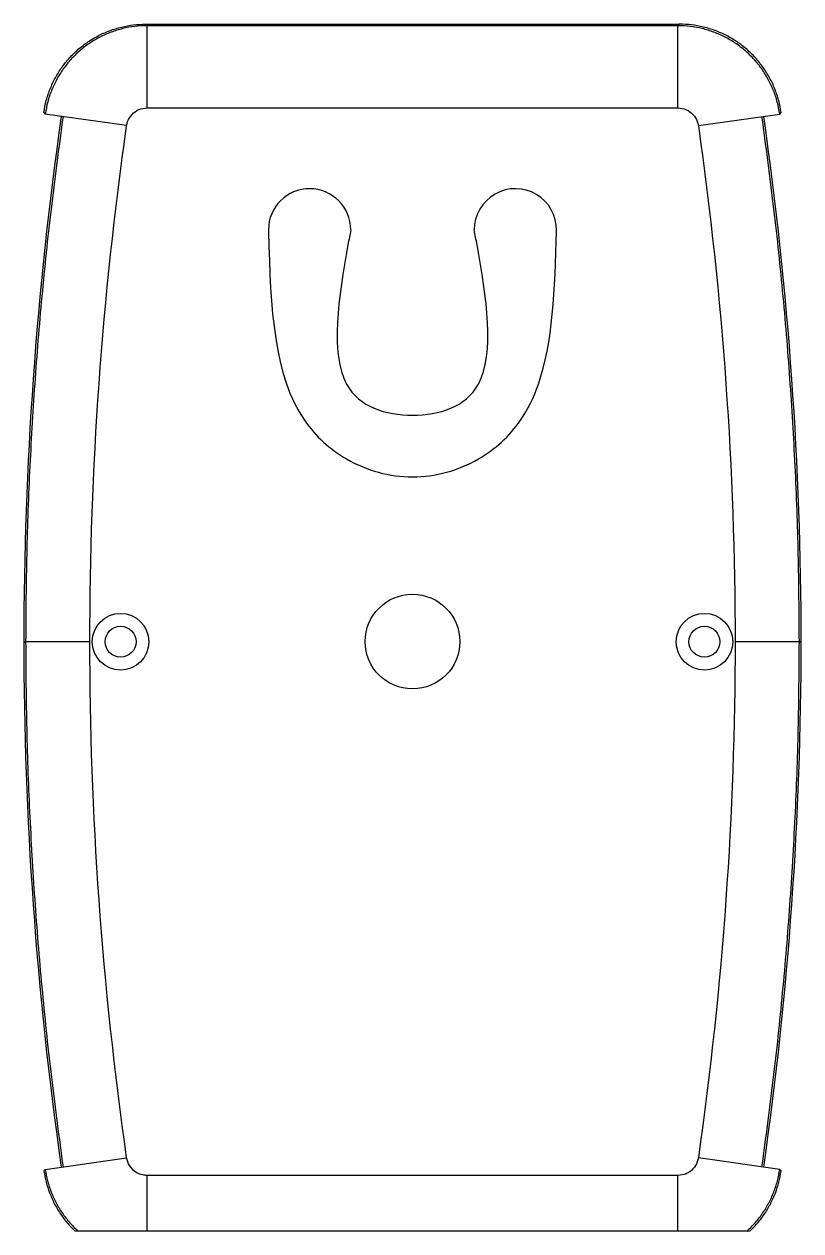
# Model space of a CAD drawing. Extents: x 4.44 to 7.42, y 2.66 to 7.27.
import ezdxf

# ---------------------------------------------------------------- set-up
doc = ezdxf.new("R2010")
doc.units = 0
doc.header["$LTSCALE"] = 0.5
doc.layers.add('TANGENT_LINES', color=7, linetype='CONTINUOUS')
doc.layers.add('VISIBLE', color=7, linetype='CONTINUOUS')

msp = doc.modelspace()

# ---------------------------------------------------------------- linework, layer by layer
at = {"layer": 'TANGENT_LINES'}
for p, q in [((4.9136, 7.2654), (4.9085, 7.2713)), ((4.9136, 6.9507), (4.9136, 7.2654)), ((6.9454, 7.2654), (4.9136, 7.2654)), ((6.9505, 7.2713), (6.9454, 7.2654)), ((6.9454, 6.9507), (6.9454, 7.2654)), ((4.9136, 6.9507), (6.9454, 6.9507)), ((4.4433, 4.9091), (4.4491, 4.9091)), ((4.695, 4.9091), (4.4491, 4.9091)), ((7.4099, 4.9091), (7.164, 4.9091)), ((7.4157, 4.9091), (7.4099, 4.9091)), ((4.9136, 2.6555), (4.9136, 2.8676)), ((6.9454, 2.8676), (4.9136, 2.8676)), ((6.9454, 2.6555), (6.9454, 2.8676))]:
    msp.add_line(p, q, dxfattribs=at)
for points, knots in [([(4.9136, 7.2654), (4.8979, 7.2649), (4.8667, 7.2637), (4.8207, 7.255), (4.7758, 7.2412), (4.7329, 7.2223), (4.6926, 7.1985), (4.6553, 7.1698), (4.6218, 7.137), (4.5924, 7.1006), (4.5674, 7.0607), (4.5476, 7.0183), (4.5324, 6.974), (4.5268, 6.943), (4.524, 6.9275)], [0, 0, 0, 0, 0.083371, 0.166507, 0.249963, 0.333251, 0.416404, 0.499917, 0.583162, 0.666368, 0.749899, 0.833093, 0.916342, 1, 1, 1, 1]), ([(7.335, 6.9275), (7.3322, 6.9429), (7.3266, 6.9737), (7.3115, 7.0179), (7.2915, 7.0605), (7.2667, 7.1003), (7.2375, 7.1368), (7.2038, 7.1697), (7.1666, 7.1982), (7.1265, 7.2221), (7.0834, 7.2413), (7.0387, 7.255), (6.9926, 7.2637), (6.9612, 7.2649), (6.9454, 7.2654)], [0, 0, 0, 0, 0.083378, 0.16652, 0.249981, 0.333272, 0.416427, 0.499941, 0.583185, 0.66639, 0.749918, 0.833107, 0.916349, 1, 1, 1, 1]), ([(4.8357, 6.8831), (4.8364, 6.8884), (4.8403, 6.9041), (4.8546, 6.9274), (4.8815, 6.9463), (4.9029, 6.9507), (4.9136, 6.9507)], [0, 0, 0, 0, 0.0405911, 0.1217734, 0.2029557, 0.284138, 0.284138, 0.284138, 0.284138]), ([(6.9454, 6.9507), (6.9561, 6.9507), (6.9722, 6.9473), (6.9957, 6.9341), (7.0144, 6.9142), (7.0218, 6.8936), (7.0233, 6.8831)], [0, 0, 0, 0, 0.0811823, 0.1217734, 0.2029557, 0.284138, 0.284138, 0.284138, 0.284138]), ([(4.5922, 6.9178), (4.5772, 6.8069), (4.5471, 6.5851), (4.5118, 6.2511), (4.4838, 5.9162), (4.464, 5.5807), (4.4514, 5.2449), (4.4499, 5.0211), (4.4491, 4.9091)], [0, 0, 0, 0, 0.166606, 0.333272, 0.499969, 0.666673, 0.833358, 1, 1, 1, 1]), ([(7.4099, 4.9091), (7.4091, 5.0211), (7.4075, 5.2449), (7.395, 5.5807), (7.3752, 5.9162), (7.3472, 6.2511), (7.3119, 6.5851), (7.2818, 6.8069), (7.2668, 6.9178)], [0, 0, 0, 0, 0.166642, 0.333327, 0.500031, 0.666728, 0.833394, 1, 1, 1, 1]), ([(4.4491, 4.9091), (4.4499, 4.7972), (4.4514, 4.5733), (4.464, 4.2375), (4.4838, 3.9021), (4.5118, 3.5672), (4.5471, 3.2331), (4.5772, 3.0114), (4.5922, 2.9005)], [0, 0, 0, 0, 0.166642, 0.333327, 0.500031, 0.666728, 0.833394, 1, 1, 1, 1]), ([(7.2668, 2.9005), (7.2818, 3.0114), (7.3119, 3.2331), (7.3472, 3.5672), (7.3752, 3.9021), (7.395, 4.2375), (7.4075, 4.5733), (7.4091, 4.7972), (7.4099, 4.9091)], [0, 0, 0, 0, 0.166606, 0.333272, 0.499969, 0.666673, 0.833358, 1, 1, 1, 1]), ([(4.9136, 2.8676), (4.9082, 2.8676), (4.8921, 2.8692), (4.8671, 2.88), (4.8446, 2.904), (4.8372, 2.9246), (4.8357, 2.9352)], [0, 0, 0, 0, 0.0405911, 0.1217734, 0.2029557, 0.284138, 0.284138, 0.284138, 0.284138]), ([(7.0233, 2.9352), (7.0218, 2.9246), (7.0144, 2.904), (6.9957, 2.8841), (6.9722, 2.8709), (6.9561, 2.8676), (6.9454, 2.8676)], [0, 0, 0, 0, 0.0811823, 0.1623646, 0.2029557, 0.284138, 0.284138, 0.284138, 0.284138]), ([(4.524, 2.8908), (4.5267, 2.8759), (4.532, 2.8463), (4.5463, 2.8036), (4.5651, 2.7623), (4.5887, 2.7235), (4.6162, 2.6872), (4.6379, 2.666), (4.6487, 2.6555)], [0, 0, 0, 0, 0.166535, 0.332576, 0.4992, 0.666105, 0.833094, 1, 1, 1, 1]), ([(7.2103, 2.6555), (7.2211, 2.666), (7.2426, 2.687), (7.2699, 2.7229), (7.2935, 2.7616), (7.3124, 2.8029), (7.327, 2.8461), (7.3323, 2.8759), (7.335, 2.8908)], [0, 0, 0, 0, 0.166503, 0.332519, 0.49913, 0.666077, 0.833082, 1, 1, 1, 1])]:
    msp.add_open_spline(points, degree=3, knots=knots, dxfattribs=at)
at = {"layer": 'VISIBLE'}
for p, q in [((4.9085, 7.2713), (6.9505, 7.2713)), ((4.5189, 6.9335), (4.524, 6.9275)), ((4.8357, 6.8831), (4.524, 6.9275)), ((7.0233, 6.8831), (7.335, 6.9275)), ((7.335, 6.9275), (7.34, 6.9335)), ((6.4806, 6.4794), (6.4807, 6.4818)), ((4.524, 2.8908), (4.8357, 2.9352)), ((7.335, 2.8908), (7.0233, 2.9352)), ((4.524, 2.8908), (4.5189, 2.8848)), ((7.34, 2.8848), (7.335, 2.8908)), ((4.637, 2.6555), (4.6487, 2.6555)), ((4.6487, 2.6555), (4.7449, 2.6555)), ((4.7449, 2.6555), (4.9136, 2.6555)), ((4.9136, 2.6555), (6.9454, 2.6555)), ((6.9454, 2.6555), (7.114, 2.6555)), ((7.114, 2.6555), (7.2103, 2.6555)), ((7.2103, 2.6555), (7.2219, 2.6555))]:
    msp.add_line(p, q, dxfattribs=at)
for centre, radius in [((5.9295, 4.9096), 0.1811), ((4.8124, 4.9091), 0.1083), ((7.0466, 4.9091), 0.1083), ((4.8124, 4.9091), 0.0591), ((7.0466, 4.9091), 0.0591)]:
    msp.add_circle(centre, radius, dxfattribs=at)
for centre, start, end in [((5.5358, 6.4844), 0, 179.8932), ((6.3232, 6.4844), 359.0653, 180)]:
    msp.add_arc(centre, 0.1575, start, end, dxfattribs=at)
at = {"layer": 'VISIBLE', "extrusion": (0, 0, -1)}
for centre, major_axis, start_param, end_param in [((11.8536, 5.9083), (-1.4467, -9.906), 1.367296, 1.565836), ((0.0053, 5.9083), (1.4467, -9.906), 4.717349, 4.915889), ((11.8536, 3.9099), (1.4467, -9.906), 1.575756, 1.774296), ((0.0053, 3.9099), (-1.4467, -9.906), 4.508889, 4.707429)]:
    msp.add_ellipse(centre, major_axis=major_axis, ratio=0.707747, start_param=start_param, end_param=end_param, dxfattribs=at)
at = {"layer": 'VISIBLE'}
for points, knots in [([(4.5189, 6.9335), (4.5217, 6.9489), (4.5271, 6.9797), (4.5422, 7.0239), (4.5621, 7.0665), (4.587, 7.1064), (4.6163, 7.1428), (4.6499, 7.1757), (4.6871, 7.2043), (4.7273, 7.2281), (4.7705, 7.2472), (4.8157, 7.261), (4.8617, 7.2697), (4.8929, 7.2708), (4.9085, 7.2713)], [0, 0, 0, 0, 0.083352, 0.166451, 0.249894, 0.333331, 0.416457, 0.499871, 0.583172, 0.666319, 0.749913, 0.833616, 0.916779, 1, 1, 1, 1]), ([(7.34, 6.9335), (7.3373, 6.9489), (7.3319, 6.9795), (7.3168, 7.0238), (7.2967, 7.0665), (7.2717, 7.1066), (7.2425, 7.143), (7.209, 7.1757), (7.1718, 7.2043), (7.1313, 7.2283), (7.0885, 7.2473), (7.0434, 7.2611), (6.9974, 7.2697), (6.9662, 7.2708), (6.9505, 7.2713)], [0, 0, 0, 0, 0.083205, 0.166316, 0.24993, 0.333542, 0.416648, 0.499849, 0.583224, 0.666658, 0.749953, 0.83348, 0.916629, 1, 1, 1, 1]), ([(4.5189, 2.8847), (4.5215, 2.8704), (4.5265, 2.8417), (4.5401, 2.8002), (4.5581, 2.7599), (4.5806, 2.7218), (4.6065, 2.6866), (4.6269, 2.6658), (4.6371, 2.6555)], [0, 0, 0, 0, 0.166389, 0.332695, 0.499964, 0.667366, 0.8337, 1, 1, 1, 1]), ([(7.2219, 2.6555), (7.2321, 2.6659), (7.2526, 2.6867), (7.2786, 2.7221), (7.3008, 2.7599), (7.3187, 2.8), (7.3324, 2.8417), (7.3375, 2.8704), (7.34, 2.8847)], [0, 0, 0, 0, 0.166532, 0.333266, 0.499997, 0.666816, 0.833503, 1, 1, 1, 1])]:
    msp.add_open_spline(points, degree=3, knots=knots, dxfattribs=at)
for points in [[(4.4433, 4.9091), (4.4433, 5.5789), (4.491, 6.2487), (4.5865, 6.9186)], [(7.2725, 6.9186), (7.368, 6.2487), (7.4157, 5.5789), (7.4157, 4.9091)], [(5.3783, 6.4847), (5.3784, 6.482), (5.3784, 6.4793), (5.3785, 6.4766)], [(5.3785, 6.4766), (5.3856, 6.1812), (5.3991, 5.9257), (5.5161, 5.756)], [(5.6933, 6.4844), (5.6897, 6.4656), (5.6861, 6.4465), (5.6825, 6.4272)], [(6.1765, 6.4272), (6.1729, 6.4465), (6.1693, 6.4656), (6.1657, 6.4844)], [(6.4112, 5.8941), (6.4664, 6.0527), (6.4752, 6.2545), (6.4806, 6.4794)], [(5.6825, 6.4272), (5.6456, 6.2279), (5.6137, 6.0106), (5.6773, 5.8941)], [(6.1817, 5.8941), (6.2453, 6.0106), (6.2134, 6.2279), (6.1765, 6.4272)], [(5.6773, 5.8941), (5.7252, 5.8063), (5.8274, 5.7757), (5.9295, 5.7757)], [(5.9295, 5.7757), (6.0316, 5.7757), (6.1338, 5.8063), (6.1817, 5.8941)], [(6.3429, 5.756), (6.3713, 5.7972), (6.3936, 5.8434), (6.4112, 5.8941)], [(5.5161, 5.756), (5.5584, 5.6948), (5.6141, 5.6447), (5.6773, 5.6082)], [(6.1817, 5.6082), (6.2449, 5.6447), (6.3006, 5.6948), (6.3429, 5.756)], [(5.6773, 5.6082), (5.7541, 5.5638), (5.8418, 5.5395), (5.9295, 5.5395)], [(5.9295, 5.5395), (6.0172, 5.5395), (6.1049, 5.5639), (6.1817, 5.6082)], [(4.5865, 2.8997), (4.491, 3.5696), (4.4433, 4.2393), (4.4433, 4.9091)], [(7.4157, 4.9091), (7.4157, 4.2393), (7.368, 3.5696), (7.2725, 2.8997)]]:
    msp.add_open_spline(points, degree=3, dxfattribs=at)

doc.saveas('drawing.dxf')
